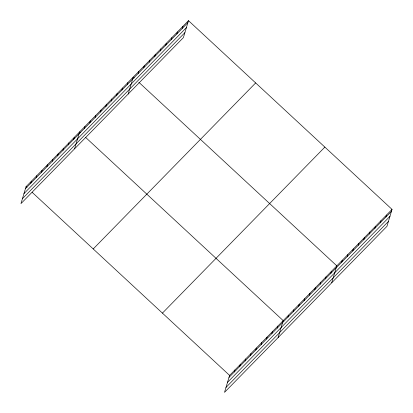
<?xml version="1.0" encoding="UTF-8"?>
<svg xmlns="http://www.w3.org/2000/svg" width="413" height="413" viewBox="0 0 413 413"><rect width="100%" height="100%" fill="white"/><g stroke="black" fill="none" stroke-linecap="round" stroke-linejoin="round"><path stroke-width="0.62" d="M188.488 20.65L26.05 186.661L20.965 203.609L183.403 37.598L188.488 20.65L392.035 209.391L386.95 226.339L224.512 392.35L229.597 375.402L392.035 209.391M30.805 183.196L31.409 181.183M36.163 177.719L36.767 175.701M41.527 172.242L42.131 170.223M46.886 166.764L47.49 164.746M52.245 161.287L52.849 159.268M57.608 155.804L58.212 153.791M62.967 150.327L63.571 148.313M68.326 144.849L68.93 142.831M73.69 139.372L74.294 137.353M74.567 148.825L79.652 131.876L80.587 132.743M84.407 128.412L85.011 126.399M89.771 122.935L90.375 120.921M95.129 117.457L95.733 115.444M100.488 111.98L101.092 109.961M105.852 106.502L106.456 104.484M111.211 101.025L111.815 99.006M116.569 95.542L117.178 93.529M121.933 90.065L122.537 88.052M127.292 84.588L127.896 82.569M128.175 94.04L133.26 77.092L134.189 77.959M138.174 73.468L138.778 71.449M143.698 67.82L144.302 65.806M149.222 62.177L149.826 60.159M154.746 56.535L155.35 54.516M160.265 50.887L160.874 48.873M165.789 45.244L166.393 43.226M171.312 39.602L171.916 37.583M176.836 33.954L177.44 31.94M182.36 28.311L182.964 26.293M234.352 371.937L234.961 369.924M239.716 366.46L240.32 364.447M245.074 360.983L245.678 358.969M250.438 355.505L251.042 353.487M255.797 350.028L256.401 348.009M261.155 344.55L261.759 342.532M266.519 339.068L267.123 337.054M271.878 333.59L272.482 331.577M277.237 328.113L277.841 326.094M278.119 337.566L283.204 320.617L85.718 137.498M287.959 317.158L288.563 315.14M293.318 311.681L293.922 309.662M298.682 306.198L299.286 304.185M304.04 300.721L304.644 298.707M309.399 295.243L310.003 293.225M314.763 289.766L315.367 287.747M320.121 284.289L320.725 282.27M325.48 278.806L326.084 276.793M330.844 273.329L331.448 271.315M331.722 282.781L336.807 265.838L138.856 82.285M341.727 262.209L342.331 260.19M347.25 256.561L347.854 254.547M352.769 250.918L353.378 248.905M358.293 245.276L358.897 243.257M363.817 239.628L364.421 237.614M369.341 233.985L369.945 231.972M374.865 228.343L375.469 226.324M380.383 222.695L380.993 220.681M385.907 217.052L386.511 215.039M25.446 188.674L187.879 22.669M23.964 193.604L186.402 27.594M22.441 198.679L184.879 32.668M93.219 248.946L255.657 82.936M162.428 313.116L324.866 147.105M228.993 377.42L391.431 211.41M227.517 382.345L389.955 216.335M225.994 387.425L388.432 221.414M26.05 186.661L26.979 187.523M32.111 192.282L229.597 375.402"/></g></svg>
